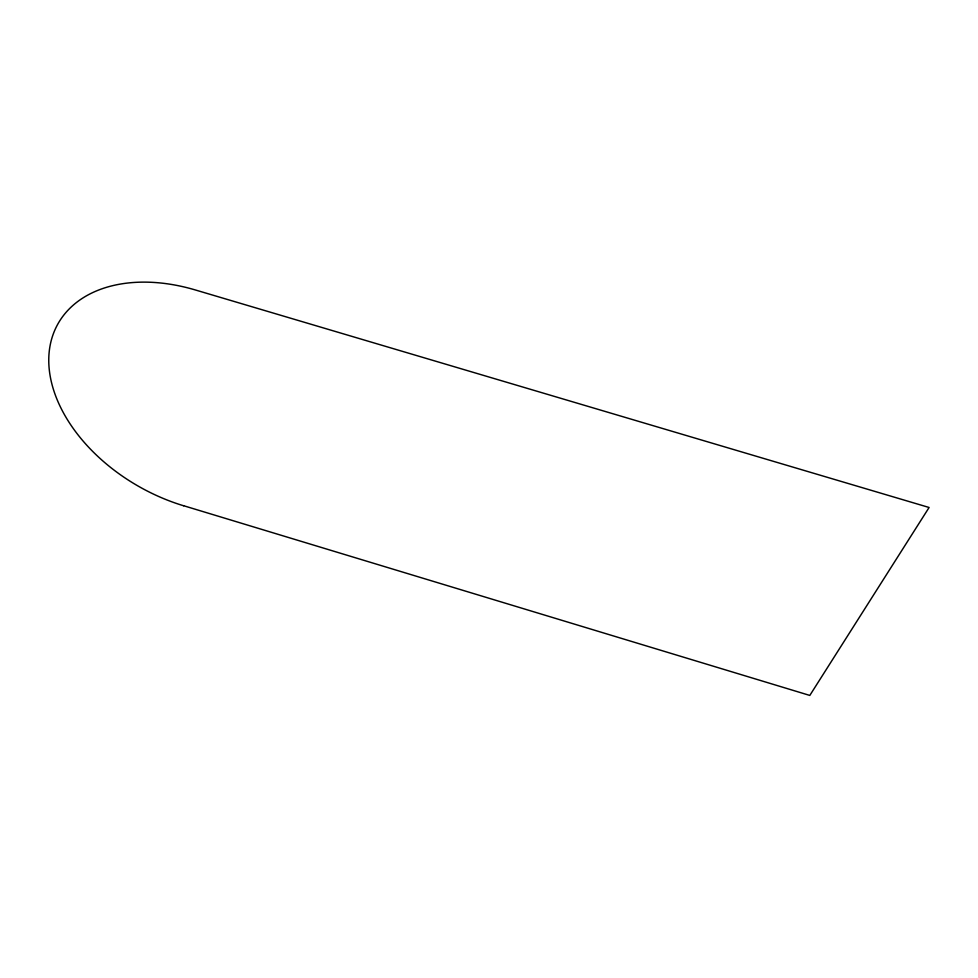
<?xml version="1.0" encoding="UTF-8"?>
<svg xmlns="http://www.w3.org/2000/svg" width="978" height="978" viewBox="0 0 978 978"><rect width="100%" height="100%" fill="white"/><g stroke="black" fill="none" stroke-linecap="round" stroke-linejoin="round"><path stroke-width="1.47" d="M183.632 505.724L809.808 695.431L929.1 507.484L195.307 289.953A151.394 102.177 29.3 0 0 48.888 355.686A151.394 102.177 29.3 0 0 183.619 505.76"/></g></svg>
